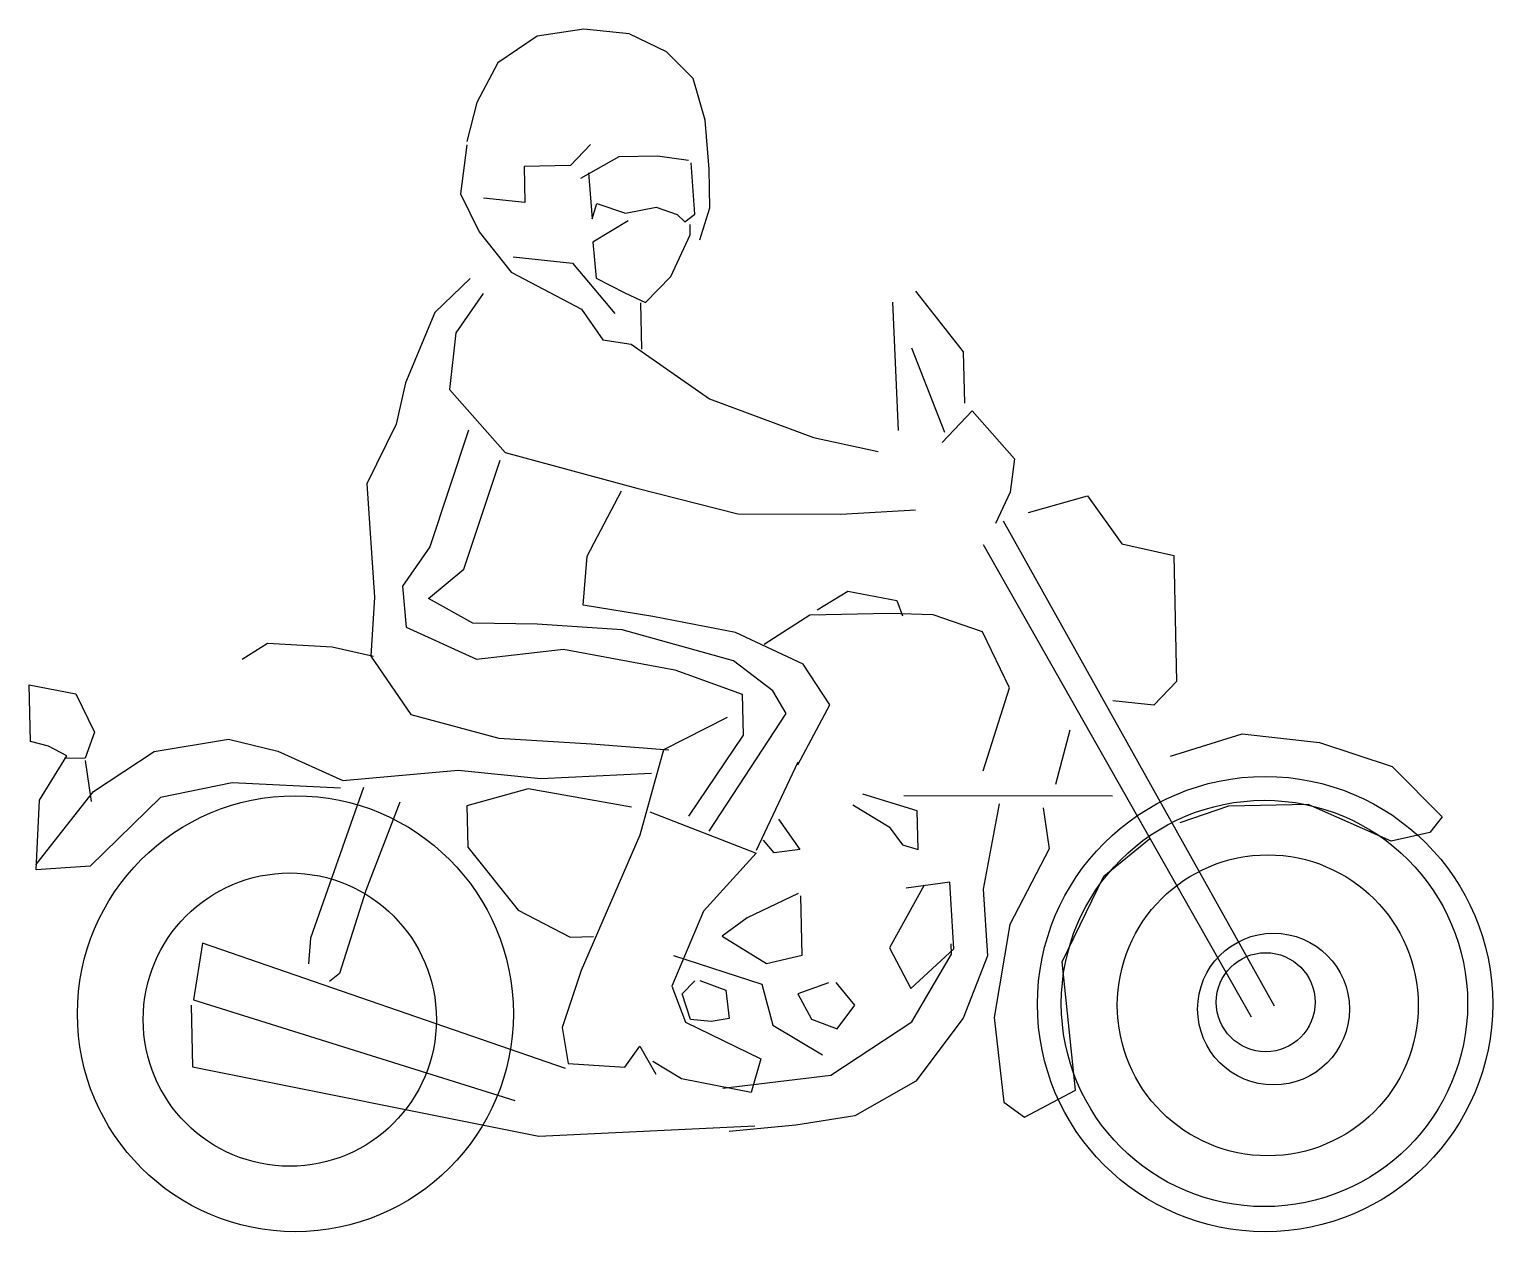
# Model space of a CAD drawing. Header units: millimetres. Extents: x -1539.33 to -1537.69, y 1792.81 to 1794.15.
import ezdxf

# ---------------------------------------------------------------- set-up
doc = ezdxf.new("R2010")
doc.units = ezdxf.units.MM
doc.header["$LTSCALE"] = 10
doc.layers.add('Humanos', color=2, linetype='Continuous')

msp = doc.modelspace()

# ---------------------------------------------------------------- linework, layer by layer
at = {"layer": 'Humanos'}
for p, q in [((-1538.7628, 1794.1462), (-1538.8067, 1794.1162)), ((-1538.7107, 1794.1539), (-1538.7628, 1794.1462)), ((-1538.6598, 1794.1486), (-1538.7107, 1794.1539)), ((-1538.6179, 1794.1286), (-1538.6598, 1794.1486)), ((-1538.588, 1794.0986), (-1538.6179, 1794.1286)), ((-1538.8067, 1794.1162), (-1538.8302, 1794.072)), ((-1538.5746, 1794.0521), (-1538.588, 1794.0986)), ((-1538.8302, 1794.072), (-1538.8415, 1794.0282)), ((-1538.5703, 1793.9973), (-1538.5746, 1794.0521)), ((-1538.8414, 1794.0246), (-1538.8487, 1793.9697)), ((-1538.7031, 1794.025), (-1538.7256, 1794.0014)), ((-1538.7256, 1794.0014), (-1538.7774, 1794.0002)), ((-1538.7774, 1794.0002), (-1538.7765, 1793.9599)), ((-1538.7138, 1793.9873), (-1538.6711, 1794.0113)), ((-1538.6711, 1794.0113), (-1538.6279, 1794.0123)), ((-1538.6279, 1794.0123), (-1538.5932, 1794.0073)), ((-1538.5861, 1793.947), (-1538.5903, 1794.0045)), ((-1538.5693, 1793.9538), (-1538.5703, 1793.9973)), ((-1538.7052, 1793.9932), (-1538.7012, 1793.9415)), ((-1538.8487, 1793.9697), (-1538.8276, 1793.927)), ((-1538.7765, 1793.9599), (-1538.8227, 1793.9646)), ((-1538.7012, 1793.9415), (-1538.6958, 1793.9589)), ((-1538.6958, 1793.9589), (-1538.6639, 1793.9481)), ((-1538.6639, 1793.9481), (-1538.6294, 1793.9547)), ((-1538.6294, 1793.9547), (-1538.6062, 1793.9465)), ((-1538.5974, 1793.9381), (-1538.5861, 1793.947)), ((-1538.5807, 1793.918), (-1538.5693, 1793.9538)), ((-1538.6608, 1793.9395), (-1538.7006, 1793.9156)), ((-1538.6062, 1793.9465), (-1538.5974, 1793.9381)), ((-1538.5913, 1793.9238), (-1538.5916, 1793.9354)), ((-1538.8276, 1793.927), (-1538.792, 1793.8818)), ((-1538.7006, 1793.9156), (-1538.6968, 1793.8753)), ((-1538.6133, 1793.8772), (-1538.5913, 1793.9238)), ((-1538.7895, 1793.8991), (-1538.7231, 1793.892)), ((-1538.792, 1793.8818), (-1538.7132, 1793.8404)), ((-1538.7231, 1793.892), (-1538.6875, 1793.8496)), ((-1538.8379, 1793.8749), (-1538.8773, 1793.8366)), ((-1538.6968, 1793.8753), (-1538.6647, 1793.8588)), ((-1538.6414, 1793.8478), (-1538.6133, 1793.8772)), ((-1538.8231, 1793.858), (-1538.8538, 1793.8141)), ((-1538.6875, 1793.8496), (-1538.6757, 1793.8355)), ((-1538.6647, 1793.8588), (-1538.6414, 1793.8478)), ((-1538.3392, 1793.8605), (-1538.2858, 1793.7926)), ((-1538.8773, 1793.8366), (-1538.9101, 1793.758)), ((-1538.7132, 1793.8404), (-1538.6894, 1793.8063)), ((-1538.6471, 1793.8477), (-1538.6459, 1793.7958)), ((-1538.3648, 1793.8484), (-1538.3586, 1793.7045)), ((-1538.8538, 1793.8141), (-1538.8609, 1793.7505)), ((-1538.6894, 1793.8063), (-1538.6576, 1793.8013)), ((-1538.6576, 1793.8013), (-1538.5698, 1793.74)), ((-1538.3435, 1793.7971), (-1538.3067, 1793.7028)), ((-1538.2858, 1793.7926), (-1538.2844, 1793.7351)), ((-1538.9101, 1793.758), (-1538.9205, 1793.7117)), ((-1538.8609, 1793.7505), (-1538.7988, 1793.6799)), ((-1538.5698, 1793.74), (-1538.4535, 1793.6966)), ((-1538.3094, 1793.6913), (-1538.2756, 1793.7266)), ((-1538.2756, 1793.7266), (-1538.2283, 1793.673)), ((-1538.9205, 1793.7117), (-1538.9536, 1793.6447)), ((-1538.8397, 1793.7049), (-1538.8828, 1793.5743)), ((-1538.4535, 1793.6966), (-1538.3811, 1793.681)), ((-1538.8448, 1793.5492), (-1538.8044, 1793.6712)), ((-1538.7988, 1793.6799), (-1538.651, 1793.6401)), ((-1538.2283, 1793.673), (-1538.2332, 1793.6354)), ((-1538.9536, 1793.6447), (-1538.9449, 1793.5181)), ((-1538.7068, 1793.564), (-1538.6682, 1793.6369)), ((-1538.651, 1793.6401), (-1538.538, 1793.6111)), ((-1538.2332, 1793.6354), (-1538.2496, 1793.6005)), ((-1538.2125, 1793.6128), (-1538.1467, 1793.6316)), ((-1538.1467, 1793.6316), (-1538.108, 1793.5778)), ((-1538.538, 1793.6111), (-1538.4227, 1793.6109)), ((-1538.4227, 1793.6109), (-1538.3393, 1793.6157)), ((-1538.2411, 1793.6035), (-1537.9375, 1793.0603)), ((-1538.8828, 1793.5743), (-1538.9135, 1793.5304)), ((-1538.2635, 1793.5771), (-1537.9632, 1793.0482)), ((-1538.108, 1793.5778), (-1538.05, 1793.5647)), ((-1538.7113, 1793.5091), (-1538.7068, 1793.564)), ((-1538.05, 1793.5647), (-1538.0468, 1793.4237)), ((-1538.8844, 1793.5166), (-1538.8448, 1793.5492)), ((-1538.9135, 1793.5304), (-1538.9095, 1793.4844)), ((-1538.4491, 1793.5037), (-1538.415, 1793.5246)), ((-1538.415, 1793.5246), (-1538.36, 1793.5144)), ((-1538.9449, 1793.5181), (-1538.9491, 1793.4518)), ((-1538.8347, 1793.489), (-1538.8844, 1793.5166)), ((-1538.6332, 1793.4965), (-1538.7113, 1793.5091)), ((-1538.36, 1793.5144), (-1538.3538, 1793.4972)), ((-1538.7627, 1793.4878), (-1538.8347, 1793.489)), ((-1538.5407, 1793.4785), (-1538.6332, 1793.4965)), ((-1538.4575, 1793.4977), (-1538.5086, 1793.4648)), ((-1538.3683, 1793.4998), (-1538.4575, 1793.4977)), ((-1538.3193, 1793.498), (-1538.3683, 1793.4998)), ((-1538.2641, 1793.4791), (-1538.3193, 1793.498)), ((-1538.9095, 1793.4844), (-1538.8309, 1793.4487)), ((-1538.6675, 1793.4813), (-1538.7627, 1793.4878)), ((-1538.5428, 1793.4468), (-1538.6675, 1793.4813)), ((-1538.4649, 1793.4428), (-1538.5407, 1793.4785)), ((-1538.2338, 1793.4165), (-1538.2641, 1793.4791)), ((-1539.0931, 1793.4484), (-1539.0647, 1793.4664)), ((-1539.0647, 1793.4664), (-1538.9925, 1793.4623)), ((-1538.9925, 1793.4623), (-1538.9462, 1793.4518)), ((-1538.8309, 1793.4487), (-1538.7332, 1793.4596)), ((-1538.7332, 1793.4596), (-1538.6088, 1793.4366)), ((-1538.9491, 1793.4518), (-1538.9044, 1793.3865)), ((-1538.4988, 1793.4132), (-1538.5428, 1793.4468)), ((-1538.4351, 1793.3974), (-1538.4649, 1793.4428)), ((-1538.6088, 1793.4366), (-1538.5333, 1793.4095)), ((-1538.0468, 1793.4237), (-1538.0721, 1793.3972)), ((-1539.3315, 1793.4199), (-1539.2794, 1793.4096)), ((-1539.33, 1793.3565), (-1539.3315, 1793.4199)), ((-1539.2794, 1793.4096), (-1539.2583, 1793.3668)), ((-1538.5333, 1793.4095), (-1538.5322, 1793.3635)), ((-1538.4838, 1793.3876), (-1538.4988, 1793.4132)), ((-1538.2634, 1793.3236), (-1538.2338, 1793.4165)), ((-1538.471, 1793.3303), (-1538.4351, 1793.3974)), ((-1538.0721, 1793.3972), (-1538.1183, 1793.4018)), ((-1538.9044, 1793.3865), (-1538.8058, 1793.36)), ((-1538.55, 1793.3832), (-1538.6212, 1793.347)), ((-1538.5701, 1793.256), (-1538.4838, 1793.3876)), ((-1539.2583, 1793.3668), (-1539.2691, 1793.3378)), ((-1539.1915, 1793.3453), (-1539.1083, 1793.3588)), ((-1539.1083, 1793.3588), (-1539.0532, 1793.3456)), ((-1538.8058, 1793.36), (-1538.702, 1793.3538)), ((-1538.5322, 1793.3635), (-1538.5935, 1793.2727)), ((-1538.1665, 1793.369), (-1538.1824, 1793.3082)), ((-1538.0535, 1793.34), (-1537.9734, 1793.3649)), ((-1537.9734, 1793.3649), (-1537.8868, 1793.3553)), ((-1539.3098, 1793.3512), (-1539.33, 1793.3565)), ((-1539.2893, 1793.3402), (-1539.3098, 1793.3512)), ((-1539.2596, 1793.3005), (-1539.1915, 1793.3453)), ((-1539.0532, 1793.3456), (-1538.9805, 1793.3128)), ((-1538.702, 1793.3538), (-1538.6154, 1793.3471)), ((-1538.6212, 1793.347), (-1538.6477, 1793.2513)), ((-1537.8868, 1793.3553), (-1537.8055, 1793.3284)), ((-1539.3199, 1793.2905), (-1539.2893, 1793.3402)), ((-1539.2691, 1793.3378), (-1539.2922, 1793.3372)), ((-1539.269, 1793.3349), (-1539.2622, 1793.289)), ((-1538.9805, 1793.3128), (-1538.8511, 1793.3244)), ((-1538.8511, 1793.3244), (-1538.7587, 1793.315)), ((-1538.471, 1793.3332), (-1538.5177, 1793.2342)), ((-1537.8055, 1793.3284), (-1537.7494, 1793.2721)), ((-1539.1043, 1793.3099), (-1539.1846, 1793.2936)), ((-1538.9831, 1793.3041), (-1539.1043, 1793.3099)), ((-1538.7587, 1793.315), (-1538.6349, 1793.3208)), ((-1539.324, 1793.2184), (-1539.2596, 1793.3005)), ((-1539.1846, 1793.2936), (-1539.2634, 1793.2169)), ((-1538.9572, 1793.3047), (-1539.0167, 1793.1362)), ((-1538.7728, 1793.3032), (-1538.8415, 1793.2843)), ((-1538.6571, 1793.2828), (-1538.7728, 1793.3032)), ((-1538.3373, 1793.2787), (-1538.3982, 1793.2974)), ((-1538.1187, 1793.2952), (-1538.3521, 1793.2956)), ((-1539.3238, 1793.2126), (-1539.3199, 1793.2905)), ((-1538.9165, 1793.2883), (-1538.9546, 1793.1895)), ((-1538.8415, 1793.2843), (-1538.8405, 1793.2382)), ((-1538.6368, 1793.2775), (-1538.5177, 1793.2313)), ((-1538.4094, 1793.2856), (-1538.3685, 1793.2607)), ((-1538.3363, 1793.2355), (-1538.3373, 1793.2787)), ((-1538.2453, 1793.2866), (-1538.2632, 1793.1911)), ((-1538.1962, 1793.2819), (-1538.1894, 1793.236)), ((-1537.9888, 1793.2838), (-1538.0431, 1793.2653)), ((-1537.8995, 1793.2859), (-1537.9888, 1793.2838)), ((-1537.8064, 1793.2449), (-1537.8995, 1793.2859)), ((-1538.4926, 1793.2693), (-1538.4688, 1793.2353)), ((-1538.3685, 1793.2607), (-1538.3537, 1793.2408)), ((-1537.7494, 1793.2721), (-1537.7634, 1793.2545)), ((-1538.6477, 1793.2513), (-1538.7134, 1793.1)), ((-1538.4975, 1793.2317), (-1538.5093, 1793.2459)), ((-1538.1281, 1793.2057), (-1538.0773, 1793.2472)), ((-1537.7634, 1793.2545), (-1537.8064, 1793.2449)), ((-1538.8405, 1793.2382), (-1538.7841, 1793.1675)), ((-1538.5177, 1793.2313), (-1538.5766, 1793.1665)), ((-1538.4688, 1793.2353), (-1538.4975, 1793.2317)), ((-1538.3537, 1793.2408), (-1538.3363, 1793.2355)), ((-1538.1894, 1793.236), (-1538.2335, 1793.1514)), ((-1539.2634, 1793.2169), (-1539.3238, 1793.2126)), ((-1538.3296, 1793.1953), (-1538.3683, 1793.1253)), ((-1538.3008, 1793.1988), (-1538.3497, 1793.192)), ((-1538.2962, 1793.1241), (-1538.3008, 1793.1988)), ((-1538.1749, 1793.1096), (-1538.1281, 1793.2057)), ((-1538.9546, 1793.1895), (-1538.9841, 1793.0966)), ((-1538.4705, 1793.1863), (-1538.5275, 1793.159)), ((-1538.466, 1793.1172), (-1538.4676, 1793.1835)), ((-1538.2632, 1793.1911), (-1538.2586, 1793.1163)), ((-1538.7841, 1793.1675), (-1538.7258, 1793.1372)), ((-1538.5766, 1793.1665), (-1538.6121, 1793.0822)), ((-1538.5275, 1793.159), (-1538.5558, 1793.1382)), ((-1538.2335, 1793.1514), (-1538.2512, 1793.0473)), ((-1539.1376, 1793.1305), (-1539.1476, 1793.0669)), ((-1538.731, 1792.9901), (-1539.1376, 1793.1305)), ((-1539.0167, 1793.1362), (-1539.0189, 1793.1073)), ((-1538.7258, 1793.1372), (-1538.6998, 1793.1378)), ((-1538.5558, 1793.1382), (-1538.5061, 1793.1077)), ((-1538.299, 1793.1182), (-1538.2992, 1793.1297)), ((-1538.6101, 1793.1168), (-1538.5114, 1793.0845)), ((-1538.5061, 1793.1077), (-1538.466, 1793.1172)), ((-1538.3683, 1793.1253), (-1538.3442, 1793.0797)), ((-1538.3442, 1793.0797), (-1538.2962, 1793.1241)), ((-1538.3433, 1793.0423), (-1538.299, 1793.1182)), ((-1538.2586, 1793.1163), (-1538.2858, 1793.0465)), ((-1538.9841, 1793.0966), (-1538.9954, 1793.0877)), ((-1538.7134, 1793.1), (-1538.7349, 1793.0361)), ((-1538.16, 1792.9659), (-1538.1749, 1793.1096)), ((-1538.6121, 1793.0822), (-1538.5968, 1793.0422)), ((-1538.6004, 1793.0738), (-1538.5864, 1793.0885)), ((-1538.5806, 1793.0887), (-1538.5516, 1793.0778)), ((-1538.5114, 1793.0845), (-1538.4988, 1793.0387)), ((-1538.4365, 1793.0862), (-1538.4708, 1793.0739)), ((-1538.4071, 1793.061), (-1538.4279, 1793.0864)), ((-1539.1476, 1793.0669), (-1538.7878, 1792.9542)), ((-1538.5911, 1793.0452), (-1538.6004, 1793.0738)), ((-1538.5516, 1793.0778), (-1538.5479, 1793.0462)), ((-1538.4708, 1793.0739), (-1538.4557, 1793.0455)), ((-1539.1504, 1793.0611), (-1539.1488, 1792.992)), ((-1538.5479, 1793.0462), (-1538.568, 1793.0429)), ((-1538.4267, 1793.0346), (-1538.4071, 1793.061)), ((-1538.2858, 1793.0465), (-1538.3389, 1792.9761)), ((-1538.2512, 1793.0473), (-1538.2404, 1792.9525)), ((-1538.7349, 1793.0361), (-1538.7282, 1792.9959)), ((-1538.5968, 1793.0422), (-1538.5123, 1793.0009)), ((-1538.568, 1793.0429), (-1538.5911, 1793.0452)), ((-1538.4988, 1793.0387), (-1538.4433, 1793.0054)), ((-1538.4557, 1793.0455), (-1538.4267, 1793.0346)), ((-1538.4341, 1792.9826), (-1538.3433, 1793.0423)), ((-1538.6648, 1792.9917), (-1538.648, 1793.0151)), ((-1538.648, 1793.0151), (-1538.63, 1792.9838)), ((-1538.6011, 1792.9787), (-1538.6332, 1792.9981)), ((-1538.5123, 1793.0009), (-1538.523, 1792.9632)), ((-1539.1488, 1792.992), (-1538.761, 1792.9145)), ((-1538.7282, 1792.9959), (-1538.6648, 1792.9917)), ((-1538.5548, 1792.9683), (-1538.4341, 1792.9826)), ((-1538.523, 1792.9632), (-1538.6011, 1792.9787)), ((-1538.3389, 1792.9761), (-1538.4071, 1792.9371)), ((-1538.217, 1792.9358), (-1538.16, 1792.9659)), ((-1538.2404, 1792.9525), (-1538.217, 1792.9358)), ((-1538.4071, 1792.9371), (-1538.4732, 1792.9269)), ((-1538.761, 1792.9145), (-1538.5192, 1792.9259)), ((-1538.4732, 1792.9269), (-1538.5479, 1792.9195))]:
    msp.add_line(p, q, dxfattribs=at)
for centre, radius in [((-1537.9477, 1793.0623), 0.2549), ((-1539.0335, 1793.0515), 0.2441), ((-1537.9484, 1793.063), 0.2275), ((-1537.9447, 1793.0609), 0.1685), ((-1539.0398, 1793.0449), 0.1642), ((-1537.9382, 1793.0567), 0.085), ((-1537.947, 1793.0644), 0.0554)]:
    msp.add_circle(centre, radius, dxfattribs=at)

doc.saveas('drawing.dxf')
